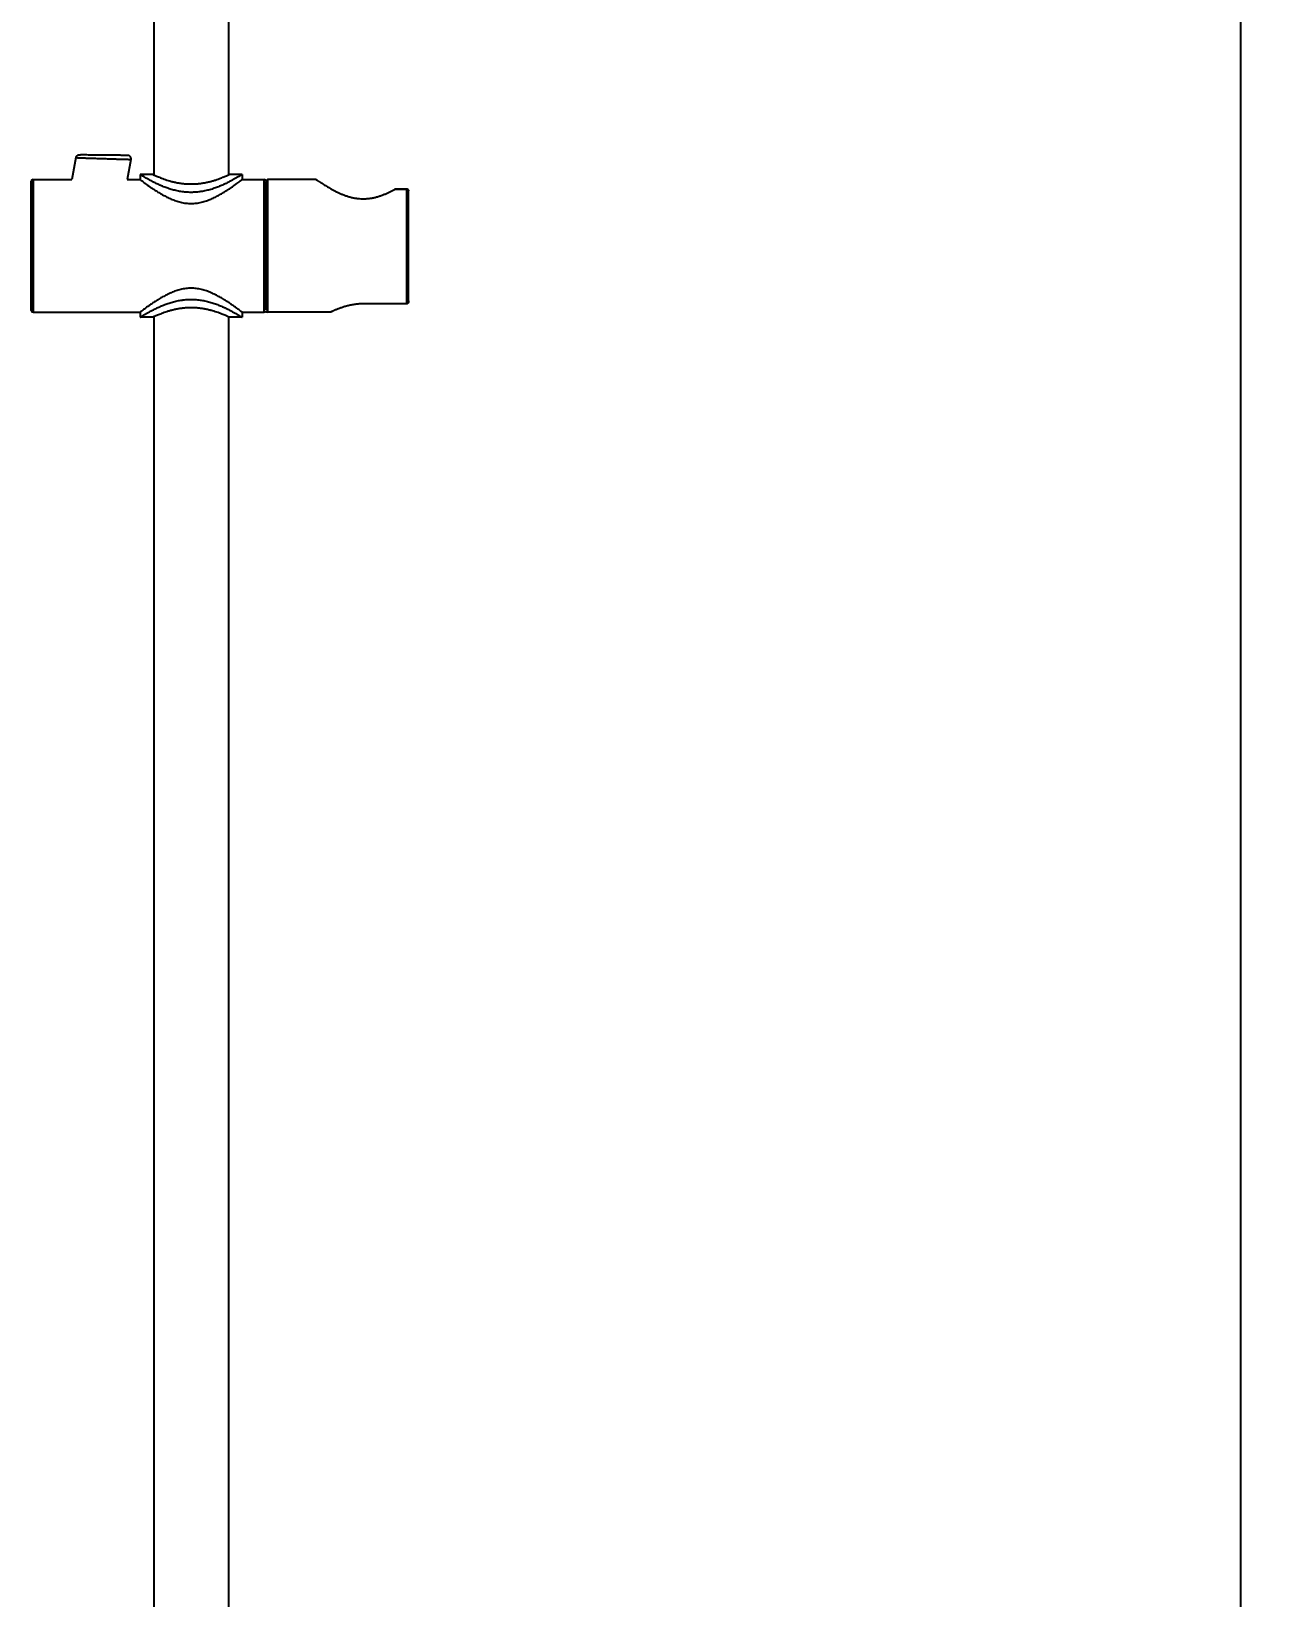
# Model space of a CAD drawing. Header units: millimetres. Extents: x 687 to 1107, y -116 to 478.
# Drawn here: x 822 to 894.4, y 193.9 to 286.1 of the extents above; entities that cross this region are included whole.
import ezdxf

# ---------------------------------------------------------------- set-up
doc = ezdxf.new("R2010")
doc.units = ezdxf.units.MM
doc.header["$LTSCALE"] = 0.1
doc.layers.add('DIM', color=3, linetype='Continuous')
doc.styles.get("Standard").update_dxf_attribs({"font": 'arial.ttf'})
doc.dimstyles.new('ISO-25', dxfattribs={"dimtxt": 2.5, "dimasz": 2.5, "dimexe": 1.25, "dimexo": 0.625, "dimtad": 1, "dimlfac": 5, "dimtxsty": 'Standard', "dimcen": 2.5, "dimadec": 0, "dimazin": 0, "dimtfac": 1, "dimtmove": 0, "dimatfit": 3, "dimfxl": 0, "dimarcsym": 0})

# ---------------------------------------------------------------- blocks, each defined once
blk = doc.blocks.new('*D67')
at = {"layer": 'Defpoints', "color": 0}
for p in [(831.425, 395.825), (883.897, -59.535), (893.168, -59.535)]:
    blk.add_point(p, dxfattribs=at)
at = {"layer": 'DIM', "color": 0, "lineweight": -2}
for p, q in [((832.05, 395.825), (894.418, 395.825)), ((893.168, 393.325), (893.168, -57.035)), ((884.522, -59.535), (894.418, -59.535))]:
    blk.add_line(p, q, dxfattribs=at)
at = {"layer": 'DIM', "color": 0}
for points in [[(892.751, 393.325), (893.585, 393.325), (893.168, 395.825)], [(892.751, -57.035), (893.585, -57.035), (893.168, -59.535)]]:
    blk.add_solid(points, dxfattribs=at)
at = {"layer": 'DIM', "color": 0, "insert": (890.904, 168.145), "char_height": 2.5, "attachment_point": 5, "rotation": 90}
blk.add_mtext('(2280)', dxfattribs=at)

msp = doc.modelspace()

# ---------------------------------------------------------------- linework, layer by layer
for p, q in [((829.2252, 323.8231), (829.2252, 277.6281)), ((833.6253, 323.8231), (833.6253, 277.6281)), ((824.6518, 278.6423), (824.4058, 277.3512)), ((824.6518, 278.6423), (824.6562, 278.6422)), ((824.8515, 278.8049), (824.9131, 278.8039)), ((824.9893, 278.8026), (824.9131, 278.8039)), ((825.0942, 278.801), (824.9893, 278.8026)), ((827.6937, 278.7748), (827.6317, 278.7751)), ((827.8894, 278.5374), (827.6634, 277.3512)), ((822.125, 277.3512), (824.4058, 277.3512)), ((822.125, 277.3512), (822.125, 269.5511)), ((827.6634, 277.3512), (828.4252, 277.3512)), ((829.1752, 277.6512), (828.4252, 277.6512)), ((828.4252, 277.6512), (828.4252, 277.3512)), ((834.4253, 277.6512), (833.6753, 277.6512)), ((834.4253, 277.6512), (834.4253, 277.3512)), ((834.4253, 277.3512), (835.7253, 277.3512)), ((835.7253, 269.5511), (835.7253, 277.3512)), ((838.7762, 277.3512), (835.9253, 277.3512)), ((835.9253, 277.3512), (835.9253, 269.5511)), ((822.025, 277.2513), (822.025, 269.651)), ((822.025, 277.2126), (822.025, 277.2512)), ((822.025, 273.4511), (822.025, 277.2126)), ((835.8253, 274.0376), (835.8253, 277.2424)), ((835.8253, 277.2099), (835.8253, 269.6898)), ((835.8254, 277.2088), (835.8253, 274.1051)), ((844.1255, 276.7673), (843.3855, 276.7673)), ((844.1255, 276.7823), (843.4206, 276.7823)), ((844.1255, 270.0451), (844.1255, 276.7823)), ((844.2255, 270.2199), (844.2255, 276.6823)), ((835.8253, 274.1051), (835.8253, 273.4511)), ((835.8253, 273.4511), (835.8253, 274.0376)), ((822.025, 269.8511), (822.025, 273.4511)), ((835.8253, 272.7972), (835.8253, 273.4511)), ((835.8253, 273.4511), (835.8253, 272.8646)), ((835.8253, 272.8646), (835.8254, 269.6897)), ((844.1255, 270.0451), (841.6255, 270.0451)), ((844.2255, 270.2199), (844.2255, 270.2199)), ((822.025, 269.6617), (822.025, 269.8511)), ((822.025, 269.651), (822.025, 269.6617)), ((822.125, 269.5511), (828.4252, 269.5511)), ((828.4252, 269.5511), (828.4252, 269.251)), ((829.1752, 269.251), (828.4252, 269.251)), ((829.2252, 269.2742), (829.2252, 150.3103)), ((833.6253, 269.2742), (833.6253, 150.3103)), ((834.4253, 269.251), (833.6753, 269.251)), ((834.4253, 269.5511), (835.7253, 269.5511)), ((834.4253, 269.5511), (834.4253, 269.251)), ((839.6105, 269.5511), (835.9253, 269.5511))]:
    msp.add_line(p, q)
msp.add_lwpolyline([(827.6317, 278.7751), (827.555, 278.7755), (827.5059, 278.7757), (827.4498, 278.776), (827.3871, 278.7764), (827.3181, 278.7768), (827.2432, 278.7772), (827.1627, 278.7777), (827.0773, 278.7783), (826.9872, 278.779), (826.8929, 278.7797), (826.7951, 278.7805), (826.6942, 278.7814), (826.5909, 278.7823), (826.4857, 278.7833), (826.3792, 278.7844), (826.2721, 278.7855), (826.1649, 278.7867), (826.0583, 278.7879), (825.953, 278.7891), (825.8495, 278.7904), (825.7484, 278.7917), (825.6505, 278.793), (825.5561, 278.7942), (825.466, 278.7955), (825.3805, 278.7967), (825.3002, 278.7979), (825.2255, 278.799), (825.1567, 278.8), (825.0942, 278.801)])
for centre, radius, start, end in [((822.125, 277.2512), 0.1, 89.987652, 179.923839), ((835.7254, 277.2512), 0.1, 0.076156, 90.012348), ((835.9253, 277.2512), 0.1, 89.987161, 179.922565), ((844.1255, 276.6823), 0.1, 0.027629, 90.000332), ((844.1255, 276.6825), 0.0998, 82.98774, 89.999032), ((822.125, 269.651), 0.1, 180.077755, 270.012668), ((835.7254, 269.651), 0.1, 269.987332, 359.922233), ((835.9253, 269.651), 0.1, 180.075838, 270.012512)]:
    msp.add_arc(centre, radius, start, end)
for points, knots in [([(824.6517, 278.6423), (824.6539, 278.6538), (824.6603, 278.6763), (824.6756, 278.7079), (824.6961, 278.7364), (824.7213, 278.7608), (824.7504, 278.7805), (824.7771, 278.7925), (824.7995, 278.7991), (824.8166, 278.8027), (824.834, 278.8047), (824.8457, 278.805), (824.8515, 278.8049)], [0, 0, 0, 0, 0.1249454, 0.2499295, 0.3748672, 0.4998255, 0.6247873, 0.7497622, 0.8123005, 0.8748416, 0.9374063, 1, 1, 1, 1]), ([(824.6562, 278.6422), (824.6626, 278.6419), (824.6802, 278.6413), (824.7347, 278.6392), (824.808, 278.6365), (824.8995, 278.6331), (824.9875, 278.6299), (825.0871, 278.6262), (825.1976, 278.6222), (825.3177, 278.6179), (825.4465, 278.6134), (825.5826, 278.6086), (825.7249, 278.6037), (825.8721, 278.5987), (826.0741, 278.5919), (826.2783, 278.5852), (826.4826, 278.5787), (826.6339, 278.5739), (826.782, 278.5693), (826.9255, 278.5649), (827.0632, 278.5608), (827.1938, 278.5569), (827.3161, 278.5534), (827.4123, 278.5506), (827.4842, 278.5486), (827.5341, 278.5472), (827.5811, 278.5458), (827.6252, 278.5446), (827.6661, 278.5435), (827.7038, 278.5424), (827.7382, 278.5415), (827.7692, 278.5407), (827.7929, 278.54), (827.8102, 278.5395), (827.8217, 278.5392), (827.8324, 278.5389), (827.8422, 278.5387), (827.8511, 278.5384), (827.859, 278.5382), (827.866, 278.538), (827.8713, 278.5379), (827.8751, 278.5378), (827.8775, 278.5377), (827.8798, 278.5377), (827.8818, 278.5376), (827.8835, 278.5376), (827.8851, 278.5375), (827.8864, 278.5375), (827.8873, 278.5375), (827.8879, 278.5375), (827.8883, 278.5374), (827.8886, 278.5374), (827.8889, 278.5374), (827.8891, 278.5374), (827.8892, 278.5374), (827.8893, 278.5374), (827.8893, 278.5374), (827.8893, 278.5374), (827.8894, 278.5374), (827.8894, 278.5374), (827.8894, 278.5374)], [0, 0, 0, 0, 0.005892, 0.016361, 0.0505648, 0.0739599, 0.1012558, 0.1321868, 0.1664572, 0.2037403, 0.2436868, 0.2859271, 0.330074, 0.3757279, 0.4224787, 0.5175982, 0.5651234, 0.6120638, 0.6580018, 0.7025273, 0.7452393, 0.7857487, 0.8236832, 0.8586882, 0.8749876, 0.8904319, 0.9049849, 0.9186106, 0.9312752, 0.9429486, 0.9536011, 0.9632053, 0.9717385, 0.9755965, 0.9791784, 0.982482, 0.9855053, 0.9882469, 0.9907049, 0.9928778, 0.9947638, 0.9955988, 0.9963616, 0.9970521, 0.9976703, 0.998216, 0.9986891, 0.9990897, 0.9994175, 0.9995542, 0.9996726, 0.9997728, 0.9998547, 0.9999184, 0.9999434, 0.9999639, 0.9999798, 0.9999911, 0.9999978, 1, 1, 1, 1]), ([(827.8894, 278.5374), (827.8921, 278.5518), (827.8938, 278.5738), (827.8913, 278.603), (827.8871, 278.6245), (827.8805, 278.6455), (827.8716, 278.6656), (827.8606, 278.6846), (827.8476, 278.7023), (827.8327, 278.7185), (827.8161, 278.7329), (827.7981, 278.7454), (827.7788, 278.7559), (827.7584, 278.7642), (827.7373, 278.7703), (827.7156, 278.774), (827.701, 278.7748), (827.6937, 278.7748)], [0, 0, 0, 0, 0.12482, 0.1873452, 0.2498355, 0.3123242, 0.374822, 0.4373217, 0.4998241, 0.5623272, 0.624835, 0.687349, 0.7498719, 0.8123922, 0.8749033, 0.9374299, 1, 1, 1, 1]), ([(834.4253, 277.6512), (834.4202, 277.648), (834.3999, 277.6354), (834.3548, 277.6074), (834.2808, 277.5621), (834.2016, 277.5145), (834.1249, 277.4693), (834.0321, 277.4155), (833.9314, 277.3587), (833.8229, 277.2995), (833.7338, 277.2521), (833.6396, 277.2033), (833.505, 277.1359), (833.3254, 277.0509), (833.096, 276.9519), (832.8933, 276.8742), (832.723, 276.8159), (832.5442, 276.7601), (832.3599, 276.7112), (832.1707, 276.6708), (832.0497, 276.6493), (831.9517, 276.6347), (831.8525, 276.6219), (831.7276, 276.6094), (831.5767, 276.6003), (831.4251, 276.5972), (831.2988, 276.5997), (831.198, 276.6048), (831.0976, 276.6119), (830.9731, 276.6244), (830.8253, 276.6451), (830.6797, 276.6709), (830.5367, 276.7013), (830.3969, 276.736), (830.2165, 276.7867), (830.0005, 276.8575), (829.7929, 276.9372), (829.6348, 277.0036), (829.5221, 277.0535), (829.4138, 277.1036), (829.2781, 277.1691), (829.1493, 277.2346), (829.0276, 277.2994), (828.9438, 277.3452), (828.8653, 277.3891), (828.7721, 277.4422), (828.6458, 277.5159), (828.5294, 277.5865), (828.4505, 277.6354), (828.4303, 277.648), (828.4252, 277.6512)], [0, 0, 0, 0, 0.0028017, 0.0111167, 0.0247044, 0.0431989, 0.054148, 0.0661578, 0.0931383, 0.1079932, 0.1236796, 0.1401457, 0.1573465, 0.1937778, 0.2326361, 0.2736099, 0.2948067, 0.3164342, 0.3608217, 0.3835113, 0.4064689, 0.4180345, 0.4296509, 0.4530077, 0.4764814, 0.5000136, 0.5235439, 0.5352899, 0.5470132, 0.5703645, 0.5935451, 0.6165016, 0.6391892, 0.6615606, 0.6835748, 0.7263856, 0.76735, 0.7870564, 0.8061983, 0.8247388, 0.8426364, 0.8763135, 0.8919958, 0.9068416, 0.9208015, 0.9338222, 0.9568004, 0.9888802, 0.997199, 1, 1, 1, 1]), ([(828.4252, 277.3512), (828.4463, 277.335), (828.5277, 277.2726), (828.7026, 277.141), (828.9151, 276.9869), (829.1315, 276.8372), (829.3225, 276.7106), (829.5308, 276.5799), (829.7557, 276.4487), (829.9968, 276.3208), (830.254, 276.2012), (830.5272, 276.0957), (830.7664, 276.0257), (830.9645, 275.984), (831.1165, 275.9607), (831.2704, 275.9464), (831.4252, 275.9416), (831.5801, 275.9464), (831.734, 275.9607), (831.886, 275.984), (832.0841, 276.0257), (832.3233, 276.0957), (832.5965, 276.2012), (832.8537, 276.3208), (833.0948, 276.4487), (833.3197, 276.5799), (833.528, 276.7106), (833.7189, 276.8372), (833.9353, 276.9869), (834.1478, 277.141), (834.3228, 277.2726), (834.4042, 277.335), (834.4253, 277.3512)], [0, 0, 0, 0, 0.0118372, 0.0456386, 0.0973789, 0.1285855, 0.1626871, 0.1992664, 0.2379704, 0.2785031, 0.3206138, 0.364077, 0.4086608, 0.4312957, 0.4540989, 0.4770192, 0.4999999, 0.5229806, 0.5459009, 0.568704, 0.591339, 0.6359227, 0.679386, 0.7214968, 0.7620296, 0.8007335, 0.8373128, 0.8714145, 0.902621, 0.9543614, 0.9881628, 1, 1, 1, 1]), ([(829.1752, 277.6512), (829.19, 277.6443), (829.223, 277.6289), (829.2812, 277.6023), (829.3562, 277.5689), (829.4507, 277.5281), (829.5635, 277.4815), (829.6935, 277.4306), (829.8965, 277.3564), (830.1196, 277.2852), (830.3612, 277.2213), (830.5245, 277.185), (830.6602, 277.1593), (830.8012, 277.1359), (830.9448, 277.1173), (831.0906, 277.1039), (831.2016, 277.0966), (831.3133, 277.0922), (831.3879, 277.0912), (831.4252, 277.0912)], [0, 0, 0, 0, 0.0209681, 0.0467488, 0.0820946, 0.1263592, 0.1788264, 0.2387563, 0.3054242, 0.4562358, 0.5390859, 0.6260247, 0.6708219, 0.7163768, 0.809375, 0.8566235, 0.9042318, 0.9520722, 1, 1, 1, 1]), ([(831.4252, 277.0912), (831.4626, 277.0912), (831.5372, 277.0922), (831.6489, 277.0966), (831.7598, 277.1039), (831.9056, 277.1173), (832.0493, 277.1359), (832.1902, 277.1593), (832.326, 277.185), (832.4892, 277.2213), (832.676, 277.2707), (832.8504, 277.3234), (833.0111, 277.3773), (833.157, 277.4306), (833.319, 277.494), (833.4905, 277.5664), (833.6174, 277.6241), (833.6753, 277.6512)], [0, 0, 0, 0, 0.0479272, 0.0957667, 0.1433739, 0.1906212, 0.2836168, 0.3291705, 0.3739666, 0.4609041, 0.5437517, 0.6218581, 0.6945802, 0.7612497, 0.8211739, 0.9179043, 1, 1, 1, 1]), ([(838.7748, 277.3512), (838.7751, 277.3513), (838.7758, 277.3512), (838.7776, 277.3508), (838.7804, 277.3497), (838.7844, 277.3479), (838.7894, 277.3454), (838.7953, 277.3422), (838.8022, 277.3383), (838.8101, 277.3337), (838.8224, 277.3262), (838.8401, 277.3152), (838.864, 277.3001), (838.8914, 277.2824), (838.9223, 277.2623), (838.9565, 277.24), (838.994, 277.2155), (839.0345, 277.1891), (839.0945, 277.1501), (839.1763, 277.0973), (839.2826, 277.03), (839.3989, 276.9582), (839.5246, 276.883), (839.6353, 276.8194), (839.7283, 276.7679), (839.826, 276.715), (839.953, 276.6493), (840.1117, 276.5731), (840.2778, 276.5001), (840.451, 276.4318), (840.6003, 276.3804), (840.7231, 276.3435), (840.8171, 276.3179), (840.9125, 276.295), (841.0092, 276.2747), (841.107, 276.2575), (841.2389, 276.2387), (841.4056, 276.2237), (841.5732, 276.2206), (841.7072, 276.2254), (841.8074, 276.2325), (841.9069, 276.2432), (842.0384, 276.2618), (842.1681, 276.2868), (842.2958, 276.3174), (842.3898, 276.3429), (842.4823, 276.3707), (842.6029, 276.4104), (842.7495, 276.4645), (842.9193, 276.5353), (843.1322, 276.6334), (843.2861, 276.713), (843.3855, 276.7674)], [0, 0, 0, 0, 0.000189, 0.0004315, 0.0010868, 0.0019756, 0.0030997, 0.0044588, 0.006052, 0.0078779, 0.0099347, 0.0147345, 0.0204342, 0.0270054, 0.0344171, 0.0426381, 0.0516368, 0.0613802, 0.0718348, 0.0947433, 0.1200993, 0.1476508, 0.177158, 0.2084091, 0.2246298, 0.2412182, 0.2754117, 0.3108273, 0.3473206, 0.3847686, 0.4230586, 0.442476, 0.4620525, 0.481775, 0.5016285, 0.5215928, 0.5416495, 0.5819543, 0.6223886, 0.6426052, 0.6627897, 0.6829184, 0.7029726, 0.7427906, 0.7625212, 0.7821026, 0.8015204, 0.8207624, 0.8586566, 0.8956579, 0.9316411, 1, 1, 1, 1]), ([(843.4207, 276.7823), (843.4198, 276.7823), (843.4178, 276.782), (843.4145, 276.7811), (843.4107, 276.7797), (843.4063, 276.7779), (843.4015, 276.7757), (843.3945, 276.7722), (843.3891, 276.7693), (843.3855, 276.7673)], [0, 0, 0, 0, 0.0687217, 0.1579402, 0.2656372, 0.3892625, 0.5264597, 0.6751533, 1, 1, 1, 1]), ([(844.1255, 276.7673), (844.1384, 276.7673), (844.1579, 276.7641), (844.1811, 276.7536), (844.1964, 276.743), (844.209, 276.7301), (844.2184, 276.7153), (844.2242, 276.6992), (844.2255, 276.6879), (844.2255, 276.6823)], [0, 0, 0, 0, 0.2673596, 0.3981384, 0.5253976, 0.6487368, 0.7683152, 0.8850755, 1, 1, 1, 1]), ([(844.2243, 276.698), (844.2234, 276.7033), (844.2209, 276.7138), (844.2146, 276.7287), (844.206, 276.7424), (844.1953, 276.7546), (844.1827, 276.7648), (844.1687, 276.773), (844.1536, 276.7787), (844.143, 276.7809), (844.1377, 276.7816)], [0, 0, 0, 0, 0.1251768, 0.2501905, 0.3751199, 0.500077, 0.6250377, 0.7500093, 0.8749982, 1, 1, 1, 1]), ([(834.4253, 269.5511), (834.4042, 269.5673), (834.3228, 269.6297), (834.1478, 269.7613), (833.9353, 269.9154), (833.7189, 270.0651), (833.528, 270.1917), (833.3197, 270.3224), (833.0948, 270.4536), (832.8537, 270.5814), (832.5965, 270.7011), (832.3233, 270.8066), (832.0841, 270.8766), (831.886, 270.9183), (831.734, 270.9416), (831.5801, 270.9559), (831.4252, 270.9607), (831.2704, 270.9559), (831.1165, 270.9416), (830.9645, 270.9183), (830.7664, 270.8766), (830.5272, 270.8066), (830.254, 270.7011), (829.9968, 270.5814), (829.7557, 270.4536), (829.5308, 270.3224), (829.3225, 270.1917), (829.1315, 270.0651), (828.9151, 269.9154), (828.7026, 269.7613), (828.5277, 269.6297), (828.4463, 269.5673), (828.4252, 269.5511)], [0, 0, 0, 0, 0.0118372, 0.0456386, 0.0973789, 0.1285855, 0.1626871, 0.1992664, 0.2379704, 0.2785031, 0.3206138, 0.364077, 0.4086608, 0.4312957, 0.4540989, 0.4770192, 0.4999999, 0.5229806, 0.5459009, 0.568704, 0.591339, 0.6359227, 0.679386, 0.7214968, 0.7620296, 0.8007335, 0.8373128, 0.8714145, 0.902621, 0.9543614, 0.9881628, 1, 1, 1, 1]), ([(828.4252, 269.251), (828.4303, 269.2542), (828.4505, 269.2669), (828.4956, 269.2948), (828.5696, 269.3402), (828.6489, 269.3877), (828.7256, 269.433), (828.8183, 269.4868), (828.9191, 269.5436), (829.0276, 269.6028), (829.1167, 269.6502), (829.2109, 269.6989), (829.3455, 269.7664), (829.5251, 269.8514), (829.7544, 269.9503), (829.9571, 270.0281), (830.1274, 270.0864), (830.3063, 270.1422), (830.4906, 270.1911), (830.6797, 270.2315), (830.8008, 270.253), (830.8988, 270.2676), (830.9979, 270.2804), (831.1229, 270.2929), (831.2738, 270.302), (831.4253, 270.3051), (831.5517, 270.3026), (831.6525, 270.2975), (831.7528, 270.2904), (831.8773, 270.2778), (832.0252, 270.2572), (832.1708, 270.2314), (832.3137, 270.2009), (832.4536, 270.1663), (832.6339, 270.1156), (832.85, 270.0447), (833.0575, 269.9651), (833.2156, 269.8987), (833.3284, 269.8488), (833.4367, 269.7986), (833.5723, 269.7332), (833.7011, 269.6677), (833.8228, 269.6029), (833.9067, 269.5571), (833.9851, 269.5132), (834.0784, 269.4601), (834.2047, 269.3864), (834.3211, 269.3158), (834.3999, 269.2669), (834.4202, 269.2542), (834.4253, 269.251)], [0, 0, 0, 0, 0.0028017, 0.0111167, 0.0247044, 0.0431989, 0.054148, 0.0661578, 0.0931383, 0.1079932, 0.1236796, 0.1401457, 0.1573465, 0.1937778, 0.2326361, 0.2736099, 0.2948067, 0.3164342, 0.3608217, 0.3835113, 0.4064689, 0.4180345, 0.4296509, 0.4530077, 0.4764814, 0.5000136, 0.5235439, 0.5352899, 0.5470132, 0.5703645, 0.5935451, 0.6165016, 0.6391892, 0.6615606, 0.6835748, 0.7263856, 0.76735, 0.7870564, 0.8061983, 0.8247388, 0.8426364, 0.8763135, 0.8919958, 0.9068416, 0.9208015, 0.9338222, 0.9568004, 0.9888802, 0.997199, 1, 1, 1, 1]), ([(841.6254, 270.045), (841.5841, 270.0458), (841.5013, 270.0458), (841.3776, 270.0413), (841.2548, 270.0325), (841.1336, 270.0196), (841.0147, 270.0029), (840.8984, 269.9828), (840.7854, 269.9597), (840.676, 269.934), (840.5704, 269.9062), (840.4691, 269.877), (840.3722, 269.8466), (840.28, 269.8158), (840.1927, 269.7848), (840.1105, 269.7542), (840.0337, 269.7243), (839.9845, 269.7045), (839.9608, 269.6948)], [0, 0, 0, 0, 0.0724809, 0.144862, 0.2167832, 0.2879658, 0.3581471, 0.4270705, 0.4944764, 0.5601468, 0.6238823, 0.685493, 0.7448044, 0.8016305, 0.8557712, 0.9070185, 0.9551646, 1, 1, 1, 1]), ([(844.1964, 270.0958), (844.1928, 270.0895), (844.1867, 270.0804), (844.177, 270.0693), (844.1687, 270.0617), (844.1593, 270.055), (844.1507, 270.0505), (844.1433, 270.0479), (844.1375, 270.0464), (844.1315, 270.0454), (844.1275, 270.0451), (844.1255, 270.0451)], [0, 0, 0, 0, 0.2387656, 0.3602161, 0.4834795, 0.6089565, 0.7370243, 0.8020282, 0.8676401, 0.9337666, 1, 1, 1, 1]), ([(844.2255, 270.2199), (844.2255, 270.2092), (844.2247, 270.1932), (844.222, 270.172), (844.219, 270.1562), (844.2151, 270.1406), (844.2102, 270.1252), (844.2041, 270.1102), (844.1991, 270.1005), (844.1964, 270.0958)], [0, 0, 0, 0, 0.2486098, 0.3729579, 0.4974215, 0.6221477, 0.7473979, 0.8733227, 1, 1, 1, 1]), ([(831.4252, 269.8111), (831.3879, 269.8111), (831.3133, 269.8101), (831.2016, 269.8057), (831.0906, 269.7984), (830.9448, 269.785), (830.8012, 269.7664), (830.6602, 269.743), (830.5245, 269.7173), (830.3612, 269.6809), (830.1744, 269.6316), (830.0001, 269.5789), (829.8394, 269.525), (829.6935, 269.4717), (829.5314, 269.4082), (829.36, 269.3359), (829.2331, 269.2782), (829.1752, 269.251)], [0, 0, 0, 0, 0.0479272, 0.0957667, 0.1433739, 0.1906212, 0.2836168, 0.3291705, 0.3739666, 0.4609041, 0.5437517, 0.6218581, 0.6945802, 0.7612497, 0.8211739, 0.9179043, 1, 1, 1, 1]), ([(833.6753, 269.251), (833.6605, 269.258), (833.6275, 269.2733), (833.5693, 269.2999), (833.4943, 269.3334), (833.3998, 269.3742), (833.2869, 269.4208), (833.157, 269.4717), (832.9539, 269.5459), (832.7308, 269.6171), (832.4892, 269.6809), (832.326, 269.7173), (832.1902, 269.743), (832.0493, 269.7664), (831.9056, 269.785), (831.7598, 269.7984), (831.6489, 269.8057), (831.5372, 269.8101), (831.4626, 269.8111), (831.4252, 269.8111)], [0, 0, 0, 0, 0.0209681, 0.0467488, 0.0820946, 0.1263592, 0.1788264, 0.2387563, 0.3054242, 0.4562358, 0.5390859, 0.6260247, 0.6708219, 0.7163768, 0.809375, 0.8566235, 0.9042318, 0.9520722, 1, 1, 1, 1]), ([(839.9608, 269.6948), (839.936, 269.6847), (839.8998, 269.6698), (839.8531, 269.6502), (839.821, 269.6366), (839.791, 269.6238), (839.7632, 269.6118), (839.7375, 269.6008), (839.714, 269.5908), (839.6928, 269.5818), (839.6739, 269.5739), (839.6573, 269.5671), (839.6431, 269.5615), (839.6327, 269.5576), (839.6256, 269.5551), (839.6212, 269.5537), (839.6174, 269.5525), (839.6142, 269.5517), (839.6117, 269.5512), (839.6101, 269.5511), (839.6095, 269.5511)], [0, 0, 0, 0, 0.2113826, 0.3089012, 0.4006596, 0.4865304, 0.5663751, 0.6400153, 0.7072687, 0.7679781, 0.822001, 0.8692072, 0.9094833, 0.9427314, 0.9567007, 0.9688929, 0.9793062, 0.9879465, 0.9948311, 1, 1, 1, 1])]:
    msp.add_open_spline(points, degree=3, knots=knots)

# ---------------------------------------------------------------- dimensions: what is measured, and where the dimension line sits
at = {"layer": 'DIM'}
dim = msp.add_linear_dim(base=(893.1679, -59.5354), p1=(831.4252, 395.8247), p2=(883.897, -59.5354), angle=90, text='(2280)', dimstyle='ISO-25', dxfattribs=at)
dim.commit()
dim.dimension.update_dxf_attribs({"geometry": '*D67', "text_midpoint": (890.9041, 168.1447)})

doc.saveas('drawing.dxf')
